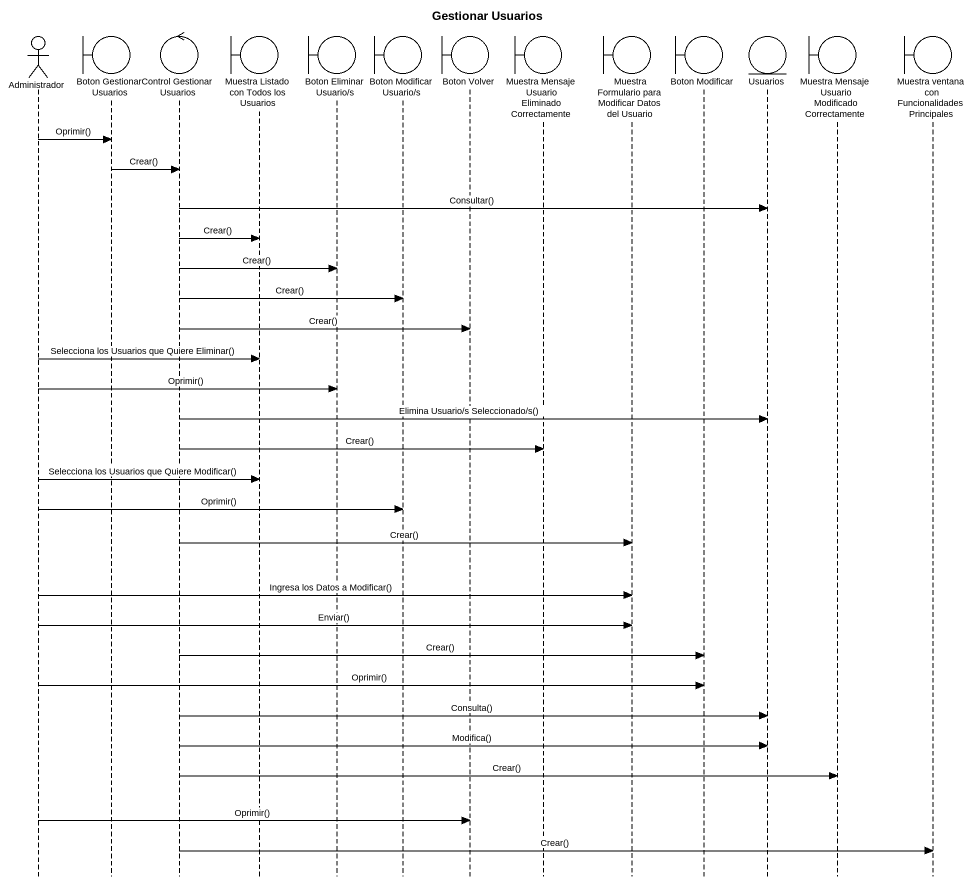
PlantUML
@startuml
title Gestionar Usuarios
hide footbox
actor Administrador
boundary "Boton Gestionar Usuarios" as Boton_Gestionar_Usuarios
control "Control Gestionar Usuarios" as Control_Gestionar_Usuarios
boundary "Muestra Listado con Todos los Usuarios" as Muestra_Listado_con_Todos
boundary "Boton Eliminar Usuario/s" as Boton_Eliminar_Usuario_s
boundary "Boton Modificar Usuario/s" as Boton_Modificar_Usuario_s
boundary "Boton Volver" as Boton_Volver
boundary "Muestra Mensaje Usuario Eliminado Correctamente" as Muestra_Mensaje_Usuario
boundary "Muestra Formulario para Modificar Datos del Usuario" as Muestra_Formulario_para
boundary "Boton Modificar" as Boton_Modificar
entity Usuarios
boundary "Muestra Mensaje Usuario Modificado Correctamente" as Muestra_Mensaje_Usuario_2
boundary "Muestra ventana con Funcionalidades Principales" as Muestra_ventana_con

Administrador -> Boton_Gestionar_Usuarios : Oprimir()
Boton_Gestionar_Usuarios -> Control_Gestionar_Usuarios : Crear()
Control_Gestionar_Usuarios -> Usuarios : Consultar()
Control_Gestionar_Usuarios -> Muestra_Listado_con_Todos : Crear()
Control_Gestionar_Usuarios -> Boton_Eliminar_Usuario_s : Crear()
Control_Gestionar_Usuarios -> Boton_Modificar_Usuario_s : Crear()
Control_Gestionar_Usuarios -> Boton_Volver : Crear()
Administrador -> Muestra_Listado_con_Todos : Selecciona los Usuarios que Quiere Eliminar()
Administrador -> Boton_Eliminar_Usuario_s : Oprimir()
Control_Gestionar_Usuarios -> Usuarios : Elimina Usuario/s Seleccionado/s()
Control_Gestionar_Usuarios -> Muestra_Mensaje_Usuario : Crear()
Administrador -> Muestra_Listado_con_Todos : Selecciona los Usuarios que Quiere Modificar()
Administrador -> Boton_Modificar_Usuario_s : Oprimir()
Control_Gestionar_Usuarios -> Muestra_Formulario_para : Crear()
Administrador -> Muestra_Formulario_para : Ingresa los Datos a Modificar()
Administrador -> Muestra_Formulario_para : Enviar()
Control_Gestionar_Usuarios -> Boton_Modificar : Crear()
Administrador -> Boton_Modificar : Oprimir()
Control_Gestionar_Usuarios -> Usuarios : Consulta()
Control_Gestionar_Usuarios -> Usuarios : Modifica()
Control_Gestionar_Usuarios -> Muestra_Mensaje_Usuario_2 : Crear()
Administrador -> Boton_Volver : Oprimir()
Control_Gestionar_Usuarios -> Muestra_ventana_con : Crear()
@enduml
